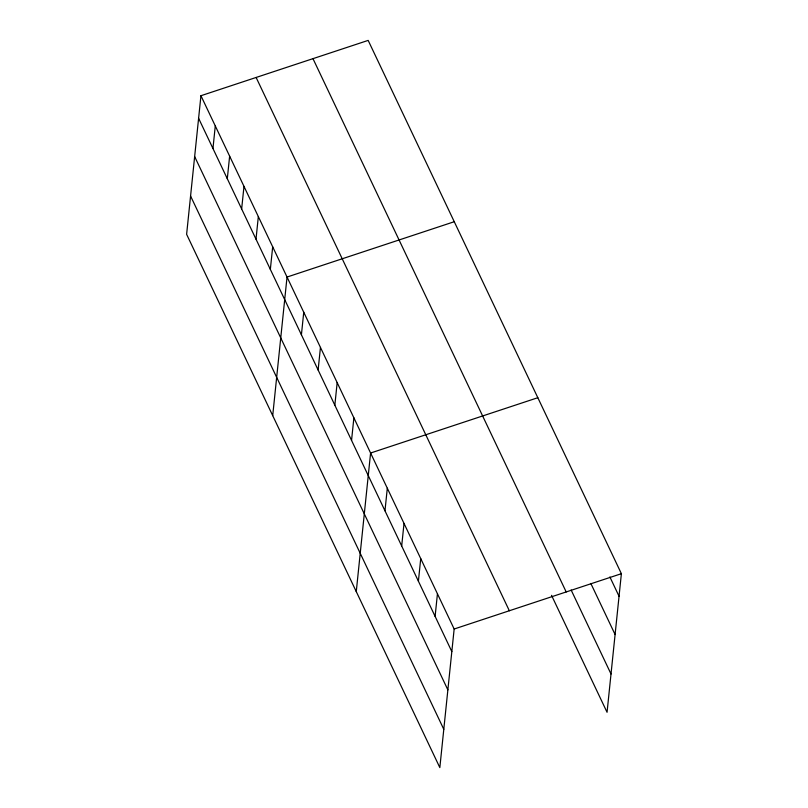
<?xml version="1.0" encoding="UTF-8"?>
<svg xmlns="http://www.w3.org/2000/svg" width="808" height="808" viewBox="0 0 808 808"><rect width="100%" height="100%" fill="white"/><g stroke="black" fill="none" stroke-linecap="round" stroke-linejoin="round"><path stroke-width="1.21" d="M200.939 95.718L186.618 234.31L439.835 767.6L454.157 629.008L200.939 95.718L368.165 40.4L621.382 573.69L607.06 712.282L551.531 595.334M212.958 148.51L215.281 125.937M227.3 178.73L229.634 156.156M241.653 208.949L243.986 186.385M256.005 239.168L258.338 216.605M270.347 269.387L272.68 246.824M272.71 415.625L287.032 277.043L454.258 221.715M301.414 334.805L303.747 312.241M318.12 370.003L320.453 347.43M334.835 405.202L337.168 382.628M351.551 440.4L353.884 417.827M356.267 591.618L370.589 453.025L537.825 397.708M384.972 510.797L387.305 488.224M401.687 545.986L404.02 523.422M418.403 581.184L420.736 558.621M435.108 616.383L437.441 593.819M454.157 629.008L621.382 573.69M609.889 576.962L619.049 596.264M590.84 583.457L615.1 634.543M571.125 589.971L611.02 673.993M312.979 58.661L566.196 591.951M256.126 77.467L509.343 610.757M198.606 118.291L451.824 651.581M194.647 156.58L447.864 689.87M190.567 196.021L443.794 729.311"/></g></svg>
